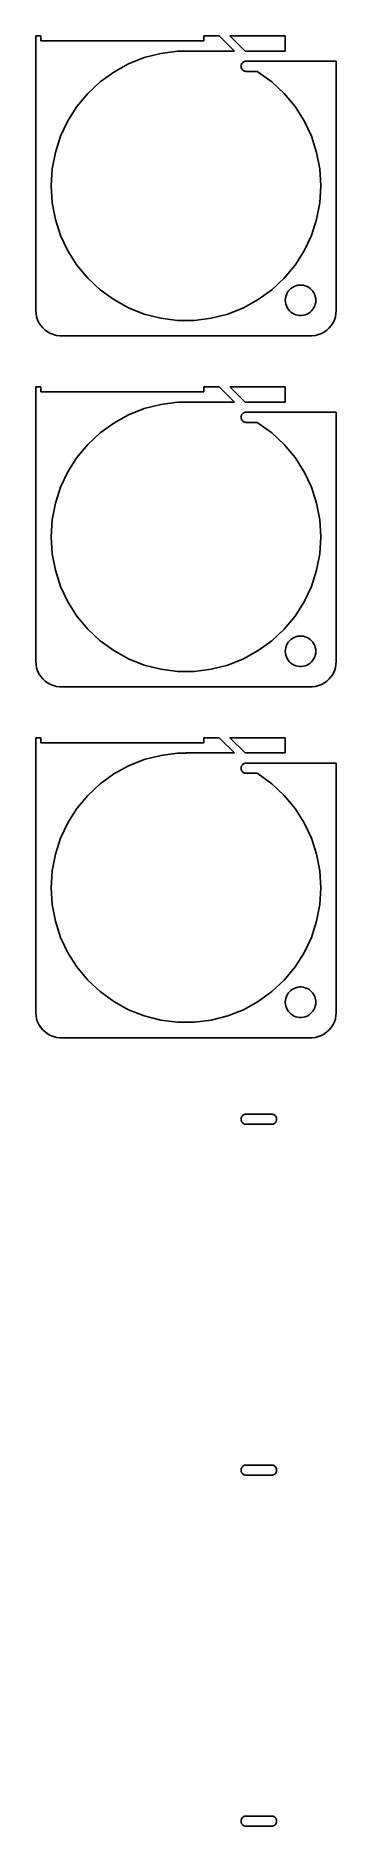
# Model space of a CAD drawing. Header units: metres. Extents: x -30 to 30, y 23 to 374.
import ezdxf

# ---------------------------------------------------------------- set-up
doc = ezdxf.new("R2010")
doc.units = ezdxf.units.M

msp = doc.modelspace()

# ---------------------------------------------------------------- linework, layer by layer
for p, q in [((-28.5, 374.5), (-29.5, 374.5)), ((-29.5, 374.5), (-29.5, 320.5)), ((-28.5, 373.5), (-28.5, 374.5)), ((3.5, 373.5), (-28.5, 373.5)), ((6.50986, 374.49), (3.5, 374.49)), ((3.5, 374.49), (3.5, 373.5)), ((9.49998, 371.5), (6.50986, 374.49)), ((19.5, 374.49), (8.63118, 374.49)), ((8.63118, 374.49), (11.6213, 371.5)), ((19.5, 371.5), (19.5, 374.49)), ((-11.2831, 368.978), (-8.18895, 370.203)), ((-8.18895, 370.203), (-4.96559, 371.031)), ((-4.96559, 371.031), (-1.66394, 371.448)), ((-1.66394, 371.448), (0, 371.448)), ((0, 371.448), (0, 371.5)), ((0, 371.5), (9.49998, 371.5)), ((11.6213, 371.5), (19.5, 371.5)), ((-16.8917, 365.419), (-14.1994, 367.375)), ((-14.1994, 367.375), (-11.2831, 368.978)), ((10.8189, 368.625), (10.811, 368.5)), ((10.811, 368.5), (10.8189, 368.375)), ((10.8424, 368.749), (10.8189, 368.625)), ((10.8189, 368.375), (10.8424, 368.251)), ((10.8812, 368.868), (10.8424, 368.749)), ((10.8424, 368.251), (10.8812, 368.132)), ((10.9347, 368.982), (10.8812, 368.868)), ((10.8812, 368.132), (10.9347, 368.018)), ((11.002, 369.088), (10.9347, 368.982)), ((10.9347, 368.018), (11.002, 367.912)), ((11.082, 369.185), (11.002, 369.088)), ((11.002, 367.912), (11.082, 367.815)), ((11.1736, 369.271), (11.082, 369.185)), ((11.082, 367.815), (11.1736, 367.729)), ((11.2752, 369.344), (11.1736, 369.271)), ((11.1736, 367.729), (11.2752, 367.656)), ((11.3852, 369.405), (11.2752, 369.344)), ((11.2752, 367.656), (11.3852, 367.595)), ((11.502, 369.451), (11.3852, 369.405)), ((11.3852, 367.595), (11.502, 367.549)), ((11.6236, 369.482), (11.502, 369.451)), ((11.502, 367.549), (11.6236, 367.518)), ((11.7482, 369.498), (11.6236, 369.482)), ((11.6236, 367.518), (11.7482, 367.502)), ((12.561, 369.498), (11.7482, 369.498)), ((11.7482, 367.502), (13.9679, 367.502)), ((29.5, 369.5), (12.561, 369.5)), ((12.561, 369.5), (12.561, 369.498)), ((13.9679, 367.502), (14.1994, 367.375)), ((14.1994, 367.375), (16.8917, 365.419)), ((29.5, 320.5), (29.5, 369.5)), ((-21.4389, 360.576), (-19.3177, 363.14)), ((-19.3177, 363.14), (-16.8917, 365.419)), ((16.8917, 365.419), (19.3177, 363.14)), ((19.3177, 363.14), (21.4389, 360.576)), ((-23.2221, 357.766), (-21.4389, 360.576)), ((21.4389, 360.576), (23.2221, 357.766)), ((-24.6391, 354.755), (-23.2221, 357.766)), ((23.2221, 357.766), (24.6391, 354.755)), ((-25.6674, 351.59), (-24.6391, 354.755)), ((24.6391, 354.755), (25.6674, 351.59)), ((-26.291, 348.321), (-25.6674, 351.59)), ((25.6674, 351.59), (26.291, 348.321)), ((-26.5, 345), (-26.291, 348.321)), ((-26.291, 341.679), (-26.5, 345)), ((26.291, 348.321), (26.5, 345)), ((26.5, 345), (26.291, 341.679)), ((-25.6674, 338.41), (-26.291, 341.679)), ((26.291, 341.679), (25.6674, 338.41)), ((-24.6391, 335.245), (-25.6674, 338.41)), ((25.6674, 338.41), (24.6391, 335.245)), ((-23.2221, 332.234), (-24.6391, 335.245)), ((24.6391, 335.245), (23.2221, 332.234)), ((-21.4389, 329.424), (-23.2221, 332.234)), ((23.2221, 332.234), (21.4389, 329.424)), ((-19.3177, 326.86), (-21.4389, 329.424)), ((21.4389, 329.424), (19.3177, 326.86)), ((-16.8917, 324.581), (-19.3177, 326.86)), ((-14.1994, 322.625), (-16.8917, 324.581)), ((16.8917, 324.581), (14.1994, 322.625)), ((19.3177, 326.86), (16.8917, 324.581)), ((19.7107, 323.604), (19.8711, 323.945)), ((19.8711, 323.945), (20.0729, 324.263)), ((20.0729, 324.263), (20.3131, 324.554)), ((20.3131, 324.554), (20.5877, 324.812)), ((20.5877, 324.812), (20.8925, 325.033)), ((20.8925, 325.033), (21.2227, 325.214)), ((21.2227, 325.214), (21.5729, 325.353)), ((21.5729, 325.353), (21.9379, 325.447)), ((21.9379, 325.447), (22.3116, 325.494)), ((22.3116, 325.494), (22.6884, 325.494)), ((22.6884, 325.494), (23.0621, 325.447)), ((23.0621, 325.447), (23.427, 325.353)), ((23.427, 325.353), (23.7773, 325.214)), ((23.7773, 325.214), (24.1075, 325.033)), ((24.1075, 325.033), (24.4123, 324.812)), ((24.4123, 324.812), (24.6869, 324.554)), ((24.6869, 324.554), (24.927, 324.263)), ((24.927, 324.263), (25.1289, 323.945)), ((25.1289, 323.945), (25.2893, 323.604)), ((-29.5, 320.5), (-29.4606, 319.873)), ((-11.2831, 321.022), (-14.1994, 322.625)), ((-8.18895, 319.797), (-11.2831, 321.022)), ((11.2831, 321.022), (8.18895, 319.797)), ((14.1994, 322.625), (11.2831, 321.022)), ((19.5, 322.5), (19.5237, 322.876)), ((19.5237, 322.124), (19.5, 322.5)), ((19.5237, 322.876), (19.5942, 323.246)), ((19.5942, 321.754), (19.5237, 322.124)), ((19.5942, 323.246), (19.7107, 323.604)), ((19.7107, 321.396), (19.5942, 321.754)), ((19.8711, 321.055), (19.7107, 321.396)), ((20.0729, 320.737), (19.8711, 321.055)), ((20.3131, 320.446), (20.0729, 320.737)), ((20.5877, 320.188), (20.3131, 320.446)), ((24.6869, 320.446), (24.4123, 320.188)), ((24.927, 320.737), (24.6869, 320.446)), ((25.1289, 321.055), (24.927, 320.737)), ((25.2893, 321.396), (25.1289, 321.055)), ((25.2893, 323.604), (25.4057, 323.246)), ((25.4057, 321.754), (25.2893, 321.396)), ((25.4057, 323.246), (25.4763, 322.876)), ((25.4763, 322.124), (25.4057, 321.754)), ((25.4763, 322.876), (25.5, 322.5)), ((25.5, 322.5), (25.4763, 322.124)), ((29.4606, 319.873), (29.5, 320.5)), ((-29.4606, 319.873), (-29.3429, 319.257)), ((-29.3429, 319.257), (-29.1489, 318.659)), ((-29.1489, 318.659), (-28.8815, 318.091)), ((-28.8815, 318.091), (-28.5451, 317.561)), ((-28.5451, 317.561), (-28.1448, 317.077)), ((-28.1448, 317.077), (-27.6871, 316.647)), ((-4.96559, 318.969), (-8.18895, 319.797)), ((-1.66394, 318.552), (-4.96559, 318.969)), ((1.66394, 318.552), (-1.66394, 318.552)), ((4.96559, 318.969), (1.66394, 318.552)), ((8.18895, 319.797), (4.96559, 318.969)), ((20.8925, 319.967), (20.5877, 320.188)), ((21.2227, 319.786), (20.8925, 319.967)), ((21.5729, 319.647), (21.2227, 319.786)), ((21.9379, 319.553), (21.5729, 319.647)), ((22.3116, 319.506), (21.9379, 319.553)), ((22.6884, 319.506), (22.3116, 319.506)), ((23.0621, 319.553), (22.6884, 319.506)), ((23.427, 319.647), (23.0621, 319.553)), ((23.7773, 319.786), (23.427, 319.647)), ((24.1075, 319.967), (23.7773, 319.786)), ((24.4123, 320.188), (24.1075, 319.967)), ((27.6871, 316.647), (28.1448, 317.077)), ((28.1448, 317.077), (28.5451, 317.561)), ((28.5451, 317.561), (28.8815, 318.091)), ((28.8815, 318.091), (29.1489, 318.659)), ((29.1489, 318.659), (29.3429, 319.257)), ((29.3429, 319.257), (29.4606, 319.873)), ((-27.6871, 316.647), (-27.1791, 316.278)), ((-27.1791, 316.278), (-26.6289, 315.976)), ((-26.6289, 315.976), (-26.0451, 315.745)), ((-26.0451, 315.745), (-25.4369, 315.589)), ((-25.4369, 315.589), (-24.8139, 315.51)), ((-24.8139, 315.51), (24.8139, 315.51)), ((24.8139, 315.51), (25.4369, 315.589)), ((25.4369, 315.589), (26.0451, 315.745)), ((26.0451, 315.745), (26.6289, 315.976)), ((26.6289, 315.976), (27.1791, 316.278)), ((27.1791, 316.278), (27.6871, 316.647)), ((-28.5, 305.5), (-29.5, 305.5)), ((-29.5, 305.5), (-29.5, 251.5)), ((-28.5, 304.5), (-28.5, 305.5)), ((3.5, 304.5), (-28.5, 304.5)), ((6.50986, 305.49), (3.5, 305.49)), ((3.5, 305.49), (3.5, 304.5)), ((9.49998, 302.5), (6.50986, 305.49)), ((19.5, 305.49), (8.63118, 305.49)), ((8.63118, 305.49), (11.6213, 302.5)), ((19.5, 302.5), (19.5, 305.49)), ((-14.1994, 298.375), (-11.2831, 299.978)), ((-11.2831, 299.978), (-8.18895, 301.203)), ((-8.18895, 301.203), (-4.96559, 302.031)), ((-4.96559, 302.031), (-1.66394, 302.448)), ((-1.66394, 302.448), (0, 302.448)), ((0, 302.448), (0, 302.5)), ((0, 302.5), (9.49998, 302.5)), ((10.8189, 299.625), (10.811, 299.5)), ((10.811, 299.5), (10.8189, 299.375)), ((10.8424, 299.749), (10.8189, 299.625)), ((10.8189, 299.375), (10.8424, 299.251)), ((10.8812, 299.868), (10.8424, 299.749)), ((10.8424, 299.251), (10.8812, 299.132)), ((10.9347, 299.982), (10.8812, 299.868)), ((11.002, 300.088), (10.9347, 299.982)), ((11.082, 300.185), (11.002, 300.088)), ((11.1736, 300.271), (11.082, 300.185)), ((11.2752, 300.344), (11.1736, 300.271)), ((11.3852, 300.405), (11.2752, 300.344)), ((11.502, 300.451), (11.3852, 300.405)), ((11.6236, 300.482), (11.502, 300.451)), ((11.6213, 302.5), (19.5, 302.5)), ((11.7482, 300.498), (11.6236, 300.482)), ((12.561, 300.498), (11.7482, 300.498)), ((29.5, 300.5), (12.561, 300.5)), ((12.561, 300.5), (12.561, 300.498)), ((29.5, 251.5), (29.5, 300.5)), ((-19.3177, 294.14), (-16.8917, 296.419)), ((-16.8917, 296.419), (-14.1994, 298.375)), ((10.8812, 299.132), (10.9347, 299.018)), ((10.9347, 299.018), (11.002, 298.912)), ((11.002, 298.912), (11.082, 298.815)), ((11.082, 298.815), (11.1736, 298.729)), ((11.1736, 298.729), (11.2752, 298.656)), ((11.2752, 298.656), (11.3852, 298.595)), ((11.3852, 298.595), (11.502, 298.549)), ((11.502, 298.549), (11.6236, 298.518)), ((11.6236, 298.518), (11.7482, 298.502)), ((11.7482, 298.502), (13.9679, 298.502)), ((13.9679, 298.502), (14.1994, 298.375)), ((14.1994, 298.375), (16.8917, 296.419)), ((16.8917, 296.419), (19.3177, 294.14)), ((-21.4389, 291.576), (-19.3177, 294.14)), ((19.3177, 294.14), (21.4389, 291.576)), ((-24.6391, 285.755), (-23.2221, 288.766)), ((-23.2221, 288.766), (-21.4389, 291.576)), ((21.4389, 291.576), (23.2221, 288.766)), ((23.2221, 288.766), (24.6391, 285.755)), ((-25.6674, 282.59), (-24.6391, 285.755)), ((24.6391, 285.755), (25.6674, 282.59)), ((-26.291, 279.321), (-25.6674, 282.59)), ((25.6674, 282.59), (26.291, 279.321)), ((-26.5, 276), (-26.291, 279.321)), ((26.291, 279.321), (26.5, 276)), ((-26.291, 272.679), (-26.5, 276)), ((26.5, 276), (26.291, 272.679)), ((-25.6674, 269.41), (-26.291, 272.679)), ((26.291, 272.679), (25.6674, 269.41)), ((-24.6391, 266.245), (-25.6674, 269.41)), ((25.6674, 269.41), (24.6391, 266.245)), ((-23.2221, 263.234), (-24.6391, 266.245)), ((24.6391, 266.245), (23.2221, 263.234)), ((-21.4389, 260.424), (-23.2221, 263.234)), ((23.2221, 263.234), (21.4389, 260.424)), ((-19.3177, 257.86), (-21.4389, 260.424)), ((-16.8917, 255.581), (-19.3177, 257.86)), ((19.3177, 257.86), (16.8917, 255.581)), ((21.4389, 260.424), (19.3177, 257.86)), ((-14.1994, 253.625), (-16.8917, 255.581)), ((-11.2831, 252.022), (-14.1994, 253.625)), ((14.1994, 253.625), (11.2831, 252.022)), ((16.8917, 255.581), (14.1994, 253.625)), ((19.5, 253.5), (19.5237, 253.876)), ((19.5237, 253.124), (19.5, 253.5)), ((19.5237, 253.876), (19.5942, 254.246)), ((19.5942, 254.246), (19.7107, 254.604)), ((19.7107, 254.604), (19.8711, 254.945)), ((19.8711, 254.945), (20.0729, 255.263)), ((20.0729, 255.263), (20.3131, 255.554)), ((20.3131, 255.554), (20.5877, 255.812)), ((20.5877, 255.812), (20.8925, 256.033)), ((20.8925, 256.033), (21.2227, 256.214)), ((21.2227, 256.214), (21.5729, 256.353)), ((21.5729, 256.353), (21.9379, 256.447)), ((21.9379, 256.447), (22.3116, 256.494)), ((22.3116, 256.494), (22.6884, 256.494)), ((22.6884, 256.494), (23.0621, 256.447)), ((23.0621, 256.447), (23.427, 256.353)), ((23.427, 256.353), (23.7773, 256.214)), ((23.7773, 256.214), (24.1075, 256.033)), ((24.1075, 256.033), (24.4123, 255.812)), ((24.4123, 255.812), (24.6869, 255.554)), ((24.6869, 255.554), (24.927, 255.263)), ((24.927, 255.263), (25.1289, 254.945)), ((25.1289, 254.945), (25.2893, 254.604)), ((25.2893, 254.604), (25.4057, 254.246)), ((25.4057, 254.246), (25.4763, 253.876)), ((25.4763, 253.876), (25.5, 253.5)), ((25.5, 253.5), (25.4763, 253.124)), ((-29.5, 251.5), (-29.4606, 250.873)), ((-29.4606, 250.873), (-29.3429, 250.257)), ((-29.3429, 250.257), (-29.1489, 249.659)), ((-8.18895, 250.797), (-11.2831, 252.022)), ((-4.96559, 249.969), (-8.18895, 250.797)), ((-1.66394, 249.552), (-4.96559, 249.969)), ((4.96559, 249.969), (1.66394, 249.552)), ((8.18895, 250.797), (4.96559, 249.969)), ((11.2831, 252.022), (8.18895, 250.797)), ((19.5942, 252.754), (19.5237, 253.124)), ((19.7107, 252.396), (19.5942, 252.754)), ((19.8711, 252.055), (19.7107, 252.396)), ((20.0729, 251.737), (19.8711, 252.055)), ((20.3131, 251.446), (20.0729, 251.737)), ((20.5877, 251.188), (20.3131, 251.446)), ((20.8925, 250.967), (20.5877, 251.188)), ((21.2227, 250.786), (20.8925, 250.967)), ((21.5729, 250.647), (21.2227, 250.786)), ((21.9379, 250.553), (21.5729, 250.647)), ((22.3116, 250.506), (21.9379, 250.553)), ((22.6884, 250.506), (22.3116, 250.506)), ((23.0621, 250.553), (22.6884, 250.506)), ((23.427, 250.647), (23.0621, 250.553)), ((23.7773, 250.786), (23.427, 250.647)), ((24.1075, 250.967), (23.7773, 250.786)), ((24.4123, 251.188), (24.1075, 250.967)), ((24.6869, 251.446), (24.4123, 251.188)), ((24.927, 251.737), (24.6869, 251.446)), ((25.1289, 252.055), (24.927, 251.737)), ((25.2893, 252.396), (25.1289, 252.055)), ((25.4057, 252.754), (25.2893, 252.396)), ((25.4763, 253.124), (25.4057, 252.754)), ((29.1489, 249.659), (29.3429, 250.257)), ((29.3429, 250.257), (29.4606, 250.873)), ((29.4606, 250.873), (29.5, 251.5)), ((-29.1489, 249.659), (-28.8815, 249.091)), ((-28.8815, 249.091), (-28.5451, 248.561)), ((-28.5451, 248.561), (-28.1448, 248.077)), ((-28.1448, 248.077), (-27.6871, 247.647)), ((-27.6871, 247.647), (-27.1791, 247.278)), ((-27.1791, 247.278), (-26.6289, 246.976)), ((-26.6289, 246.976), (-26.0451, 246.745)), ((-26.0451, 246.745), (-25.4369, 246.589)), ((-25.4369, 246.589), (-24.8139, 246.51)), ((-24.8139, 246.51), (24.8139, 246.51)), ((1.66394, 249.552), (-1.66394, 249.552)), ((24.8139, 246.51), (25.4369, 246.589)), ((25.4369, 246.589), (26.0451, 246.745)), ((26.0451, 246.745), (26.6289, 246.976)), ((26.6289, 246.976), (27.1791, 247.278)), ((27.1791, 247.278), (27.6871, 247.647)), ((27.6871, 247.647), (28.1448, 248.077)), ((28.1448, 248.077), (28.5451, 248.561)), ((28.5451, 248.561), (28.8815, 249.091)), ((28.8815, 249.091), (29.1489, 249.659)), ((-28.5, 236.5), (-29.5, 236.5)), ((-29.5, 236.5), (-29.5, 182.5)), ((-28.5, 235.5), (-28.5, 236.5)), ((6.50986, 236.49), (3.5, 236.49)), ((3.5, 236.49), (3.5, 235.5)), ((9.49998, 233.5), (6.50986, 236.49)), ((19.5, 236.49), (8.63118, 236.49)), ((8.63118, 236.49), (11.6213, 233.5)), ((19.5, 233.5), (19.5, 236.49)), ((3.5, 235.5), (-28.5, 235.5)), ((-8.18895, 232.203), (-4.96559, 233.031)), ((-4.96559, 233.031), (-1.66394, 233.448)), ((-1.66394, 233.448), (0, 233.448)), ((0, 233.448), (0, 233.5)), ((0, 233.5), (9.49998, 233.5)), ((11.6213, 233.5), (19.5, 233.5)), ((-16.8917, 227.419), (-14.1994, 229.375)), ((-14.1994, 229.375), (-11.2831, 230.978)), ((-11.2831, 230.978), (-8.18895, 232.203)), ((10.8189, 230.625), (10.811, 230.5)), ((10.811, 230.5), (10.8189, 230.375)), ((10.8424, 230.749), (10.8189, 230.625)), ((10.8189, 230.375), (10.8424, 230.251)), ((10.8812, 230.868), (10.8424, 230.749)), ((10.8424, 230.251), (10.8812, 230.132)), ((10.9347, 230.982), (10.8812, 230.868)), ((10.8812, 230.132), (10.9347, 230.018)), ((11.002, 231.088), (10.9347, 230.982)), ((10.9347, 230.018), (11.002, 229.912)), ((11.082, 231.185), (11.002, 231.088)), ((11.002, 229.912), (11.082, 229.815)), ((11.1736, 231.271), (11.082, 231.185)), ((11.082, 229.815), (11.1736, 229.729)), ((11.2752, 231.344), (11.1736, 231.271)), ((11.1736, 229.729), (11.2752, 229.656)), ((11.3852, 231.405), (11.2752, 231.344)), ((11.2752, 229.656), (11.3852, 229.595)), ((11.502, 231.451), (11.3852, 231.405)), ((11.3852, 229.595), (11.502, 229.549)), ((11.6236, 231.482), (11.502, 231.451)), ((11.502, 229.549), (11.6236, 229.518)), ((11.7482, 231.498), (11.6236, 231.482)), ((11.6236, 229.518), (11.7482, 229.502)), ((12.561, 231.498), (11.7482, 231.498)), ((11.7482, 229.502), (13.9679, 229.502)), ((29.5, 231.5), (12.561, 231.5)), ((12.561, 231.5), (12.561, 231.498)), ((13.9679, 229.502), (14.1994, 229.375)), ((14.1994, 229.375), (16.8917, 227.419)), ((29.5, 182.5), (29.5, 231.5)), ((-19.3177, 225.14), (-16.8917, 227.419)), ((16.8917, 227.419), (19.3177, 225.14)), ((-23.2221, 219.766), (-21.4389, 222.576)), ((-21.4389, 222.576), (-19.3177, 225.14)), ((19.3177, 225.14), (21.4389, 222.576)), ((21.4389, 222.576), (23.2221, 219.766)), ((-24.6391, 216.755), (-23.2221, 219.766)), ((23.2221, 219.766), (24.6391, 216.755)), ((-25.6674, 213.59), (-24.6391, 216.755)), ((24.6391, 216.755), (25.6674, 213.59)), ((-26.291, 210.321), (-25.6674, 213.59)), ((25.6674, 213.59), (26.291, 210.321)), ((-26.5, 207), (-26.291, 210.321)), ((26.291, 210.321), (26.5, 207)), ((-26.291, 203.679), (-26.5, 207)), ((26.5, 207), (26.291, 203.679)), ((-25.6674, 200.41), (-26.291, 203.679)), ((26.291, 203.679), (25.6674, 200.41)), ((-24.6391, 197.245), (-25.6674, 200.41)), ((-23.2221, 194.234), (-24.6391, 197.245)), ((24.6391, 197.245), (23.2221, 194.234)), ((25.6674, 200.41), (24.6391, 197.245)), ((-21.4389, 191.424), (-23.2221, 194.234)), ((23.2221, 194.234), (21.4389, 191.424)), ((-19.3177, 188.86), (-21.4389, 191.424)), ((21.4389, 191.424), (19.3177, 188.86)), ((-16.8917, 186.581), (-19.3177, 188.86)), ((-14.1994, 184.625), (-16.8917, 186.581)), ((16.8917, 186.581), (14.1994, 184.625)), ((19.3177, 188.86), (16.8917, 186.581)), ((20.3131, 186.554), (20.5877, 186.812)), ((20.5877, 186.812), (20.8925, 187.033)), ((20.8925, 187.033), (21.2227, 187.214)), ((21.2227, 187.214), (21.5729, 187.353)), ((21.5729, 187.353), (21.9379, 187.447)), ((21.9379, 187.447), (22.3116, 187.494)), ((22.3116, 187.494), (22.6884, 187.494)), ((22.6884, 187.494), (23.0621, 187.447)), ((23.0621, 187.447), (23.427, 187.353)), ((23.427, 187.353), (23.7773, 187.214)), ((23.7773, 187.214), (24.1075, 187.033)), ((24.1075, 187.033), (24.4123, 186.812)), ((24.4123, 186.812), (24.6869, 186.554)), ((-11.2831, 183.022), (-14.1994, 184.625)), ((14.1994, 184.625), (11.2831, 183.022)), ((19.5, 184.5), (19.5237, 184.876)), ((19.5237, 184.124), (19.5, 184.5)), ((19.5237, 184.876), (19.5942, 185.246)), ((19.5942, 183.754), (19.5237, 184.124)), ((19.5942, 185.246), (19.7107, 185.604)), ((19.7107, 183.396), (19.5942, 183.754)), ((19.7107, 185.604), (19.8711, 185.945)), ((19.8711, 183.055), (19.7107, 183.396)), ((19.8711, 185.945), (20.0729, 186.263)), ((20.0729, 182.737), (19.8711, 183.055)), ((20.0729, 186.263), (20.3131, 186.554)), ((24.6869, 186.554), (24.927, 186.263)), ((24.927, 186.263), (25.1289, 185.945)), ((25.1289, 183.055), (24.927, 182.737)), ((25.1289, 185.945), (25.2893, 185.604)), ((25.2893, 183.396), (25.1289, 183.055)), ((25.2893, 185.604), (25.4057, 185.246)), ((25.4057, 183.754), (25.2893, 183.396)), ((25.4057, 185.246), (25.4763, 184.876)), ((25.4763, 184.124), (25.4057, 183.754)), ((25.4763, 184.876), (25.5, 184.5)), ((25.5, 184.5), (25.4763, 184.124)), ((-29.5, 182.5), (-29.4606, 181.873)), ((-29.4606, 181.873), (-29.3429, 181.257)), ((-29.3429, 181.257), (-29.1489, 180.659)), ((-29.1489, 180.659), (-28.8815, 180.091)), ((-28.8815, 180.091), (-28.5451, 179.561)), ((-28.5451, 179.561), (-28.1448, 179.077)), ((-8.18895, 181.797), (-11.2831, 183.022)), ((-4.96559, 180.969), (-8.18895, 181.797)), ((-1.66394, 180.552), (-4.96559, 180.969)), ((1.66394, 180.552), (-1.66394, 180.552)), ((4.96559, 180.969), (1.66394, 180.552)), ((8.18895, 181.797), (4.96559, 180.969)), ((11.2831, 183.022), (8.18895, 181.797)), ((20.3131, 182.446), (20.0729, 182.737)), ((20.5877, 182.188), (20.3131, 182.446)), ((20.8925, 181.967), (20.5877, 182.188)), ((21.2227, 181.786), (20.8925, 181.967)), ((21.5729, 181.647), (21.2227, 181.786)), ((21.9379, 181.553), (21.5729, 181.647)), ((22.3116, 181.506), (21.9379, 181.553)), ((22.6884, 181.506), (22.3116, 181.506)), ((23.0621, 181.553), (22.6884, 181.506)), ((23.427, 181.647), (23.0621, 181.553)), ((23.7773, 181.786), (23.427, 181.647)), ((24.1075, 181.967), (23.7773, 181.786)), ((24.4123, 182.188), (24.1075, 181.967)), ((24.6869, 182.446), (24.4123, 182.188)), ((24.927, 182.737), (24.6869, 182.446)), ((28.1448, 179.077), (28.5451, 179.561)), ((28.5451, 179.561), (28.8815, 180.091)), ((28.8815, 180.091), (29.1489, 180.659)), ((29.1489, 180.659), (29.3429, 181.257)), ((29.3429, 181.257), (29.4606, 181.873)), ((29.4606, 181.873), (29.5, 182.5)), ((-28.1448, 179.077), (-27.6871, 178.647)), ((-27.6871, 178.647), (-27.1791, 178.278)), ((-27.1791, 178.278), (-26.6289, 177.976)), ((-26.6289, 177.976), (-26.0451, 177.745)), ((-26.0451, 177.745), (-25.4369, 177.589)), ((-25.4369, 177.589), (-24.8139, 177.51)), ((-24.8139, 177.51), (24.8139, 177.51)), ((24.8139, 177.51), (25.4369, 177.589)), ((25.4369, 177.589), (26.0451, 177.745)), ((26.0451, 177.745), (26.6289, 177.976)), ((26.6289, 177.976), (27.1791, 178.278)), ((27.1791, 178.278), (27.6871, 178.647)), ((27.6871, 178.647), (28.1448, 179.077)), ((10.9347, 161.982), (10.8812, 161.868)), ((11.002, 162.088), (10.9347, 161.982)), ((11.082, 162.185), (11.002, 162.088)), ((11.1736, 162.271), (11.082, 162.185)), ((11.2752, 162.344), (11.1736, 162.271)), ((11.3852, 162.405), (11.2752, 162.344)), ((11.502, 162.451), (11.3852, 162.405)), ((11.6236, 162.482), (11.502, 162.451)), ((11.7482, 162.498), (11.6236, 162.482)), ((16.8738, 162.498), (11.7482, 162.498)), ((16.9984, 162.482), (16.8738, 162.498)), ((17.12, 162.451), (16.9984, 162.482)), ((17.2368, 162.405), (17.12, 162.451)), ((17.3468, 162.344), (17.2368, 162.405)), ((17.4484, 162.271), (17.3468, 162.344)), ((17.54, 162.185), (17.4484, 162.271)), ((17.62, 162.088), (17.54, 162.185)), ((17.6873, 161.982), (17.62, 162.088)), ((17.7408, 161.868), (17.6873, 161.982)), ((10.8189, 161.625), (10.811, 161.5)), ((10.811, 161.5), (10.8189, 161.375)), ((10.8424, 161.749), (10.8189, 161.625)), ((10.8189, 161.375), (10.8424, 161.251)), ((10.8812, 161.868), (10.8424, 161.749)), ((10.8424, 161.251), (10.8812, 161.132)), ((10.8812, 161.132), (10.9347, 161.018)), ((10.9347, 161.018), (11.002, 160.912)), ((11.002, 160.912), (11.082, 160.815)), ((11.082, 160.815), (11.1736, 160.729)), ((11.1736, 160.729), (11.2752, 160.656)), ((11.2752, 160.656), (11.3852, 160.595)), ((11.3852, 160.595), (11.502, 160.549)), ((11.502, 160.549), (11.6236, 160.518)), ((11.6236, 160.518), (11.7482, 160.502)), ((11.7482, 160.502), (16.8738, 160.502)), ((16.8738, 160.502), (16.9984, 160.518)), ((16.9984, 160.518), (17.12, 160.549)), ((17.12, 160.549), (17.2368, 160.595)), ((17.2368, 160.595), (17.3468, 160.656)), ((17.3468, 160.656), (17.4484, 160.729)), ((17.4484, 160.729), (17.54, 160.815)), ((17.54, 160.815), (17.62, 160.912)), ((17.62, 160.912), (17.6873, 161.018)), ((17.6873, 161.018), (17.7408, 161.132)), ((17.7796, 161.749), (17.7408, 161.868)), ((17.7408, 161.132), (17.7796, 161.251)), ((17.8031, 161.625), (17.7796, 161.749)), ((17.7796, 161.251), (17.8031, 161.375)), ((17.811, 161.5), (17.8031, 161.625)), ((17.8031, 161.375), (17.811, 161.5)), ((10.8189, 92.6253), (10.811, 92.5)), ((10.811, 92.5), (10.8189, 92.3747)), ((10.8424, 92.7487), (10.8189, 92.6253)), ((10.8189, 92.3747), (10.8424, 92.2513)), ((10.8812, 92.8681), (10.8424, 92.7487)), ((10.8424, 92.2513), (10.8812, 92.1319)), ((10.9347, 92.9818), (10.8812, 92.8681)), ((10.8812, 92.1319), (10.9347, 92.0182)), ((11.002, 93.0878), (10.9347, 92.9818)), ((10.9347, 92.0182), (11.002, 91.9122)), ((11.082, 93.1845), (11.002, 93.0878)), ((11.002, 91.9122), (11.082, 91.8154)), ((11.1736, 93.2705), (11.082, 93.1845)), ((11.082, 91.8154), (11.1736, 91.7295)), ((11.2752, 93.3443), (11.1736, 93.2705)), ((11.1736, 91.7295), (11.2752, 91.6557)), ((11.3852, 93.4048), (11.2752, 93.3443)), ((11.2752, 91.6557), (11.3852, 91.5952)), ((11.502, 93.451), (11.3852, 93.4048)), ((11.3852, 91.5952), (11.502, 91.5489)), ((11.6236, 93.4823), (11.502, 93.451)), ((11.502, 91.5489), (11.6236, 91.5177)), ((11.7482, 93.498), (11.6236, 93.4823)), ((16.8738, 93.498), (11.7482, 93.498)), ((16.9984, 93.4823), (16.8738, 93.498)), ((17.12, 93.451), (16.9984, 93.4823)), ((16.9984, 91.5177), (17.12, 91.5489)), ((17.2368, 93.4048), (17.12, 93.451)), ((17.12, 91.5489), (17.2368, 91.5952)), ((17.3468, 93.3443), (17.2368, 93.4048)), ((17.2368, 91.5952), (17.3468, 91.6557)), ((17.4484, 93.2705), (17.3468, 93.3443)), ((17.3468, 91.6557), (17.4484, 91.7295)), ((17.54, 93.1845), (17.4484, 93.2705)), ((17.4484, 91.7295), (17.54, 91.8154)), ((17.62, 93.0878), (17.54, 93.1845)), ((17.54, 91.8154), (17.62, 91.9122)), ((17.6873, 92.9818), (17.62, 93.0878)), ((17.62, 91.9122), (17.6873, 92.0182)), ((17.7408, 92.8681), (17.6873, 92.9818)), ((17.6873, 92.0182), (17.7408, 92.1319)), ((17.7796, 92.7487), (17.7408, 92.8681)), ((17.7408, 92.1319), (17.7796, 92.2513)), ((17.8031, 92.6253), (17.7796, 92.7487)), ((17.7796, 92.2513), (17.8031, 92.3747)), ((17.811, 92.5), (17.8031, 92.6253)), ((17.8031, 92.3747), (17.811, 92.5)), ((11.6236, 91.5177), (11.7482, 91.502)), ((11.7482, 91.502), (16.8738, 91.502)), ((16.8738, 91.502), (16.9984, 91.5177)), ((10.8189, 23.6253), (10.811, 23.5)), ((10.811, 23.5), (10.8189, 23.3747)), ((10.8424, 23.7487), (10.8189, 23.6253)), ((10.8189, 23.3747), (10.8424, 23.2513)), ((10.8812, 23.8681), (10.8424, 23.7487)), ((10.8424, 23.2513), (10.8812, 23.1319)), ((10.9347, 23.9818), (10.8812, 23.8681)), ((10.8812, 23.1319), (10.9347, 23.0182)), ((11.002, 24.0878), (10.9347, 23.9818)), ((10.9347, 23.0182), (11.002, 22.9122)), ((11.082, 24.1845), (11.002, 24.0878)), ((11.002, 22.9122), (11.082, 22.8154)), ((11.1736, 24.2705), (11.082, 24.1845)), ((11.082, 22.8154), (11.1736, 22.7295)), ((11.2752, 24.3443), (11.1736, 24.2705)), ((11.1736, 22.7295), (11.2752, 22.6557)), ((11.3852, 24.4048), (11.2752, 24.3443)), ((11.2752, 22.6557), (11.3852, 22.5952)), ((11.502, 24.451), (11.3852, 24.4048)), ((11.3852, 22.5952), (11.502, 22.5489)), ((11.6236, 24.4823), (11.502, 24.451)), ((11.502, 22.5489), (11.6236, 22.5177)), ((11.7482, 24.498), (11.6236, 24.4823)), ((11.6236, 22.5177), (11.7482, 22.502)), ((16.8738, 24.498), (11.7482, 24.498)), ((11.7482, 22.502), (16.8738, 22.502)), ((16.9984, 24.4823), (16.8738, 24.498)), ((16.8738, 22.502), (16.9984, 22.5177)), ((17.12, 24.451), (16.9984, 24.4823)), ((16.9984, 22.5177), (17.12, 22.5489)), ((17.2368, 24.4048), (17.12, 24.451)), ((17.12, 22.5489), (17.2368, 22.5952)), ((17.3468, 24.3443), (17.2368, 24.4048)), ((17.2368, 22.5952), (17.3468, 22.6557)), ((17.4484, 24.2705), (17.3468, 24.3443)), ((17.3468, 22.6557), (17.4484, 22.7295)), ((17.54, 24.1845), (17.4484, 24.2705)), ((17.4484, 22.7295), (17.54, 22.8154)), ((17.62, 24.0878), (17.54, 24.1845)), ((17.54, 22.8154), (17.62, 22.9122)), ((17.6873, 23.9818), (17.62, 24.0878)), ((17.62, 22.9122), (17.6873, 23.0182)), ((17.7408, 23.8681), (17.6873, 23.9818)), ((17.6873, 23.0182), (17.7408, 23.1319)), ((17.7796, 23.7487), (17.7408, 23.8681)), ((17.7408, 23.1319), (17.7796, 23.2513)), ((17.8031, 23.6253), (17.7796, 23.7487)), ((17.7796, 23.2513), (17.8031, 23.3747)), ((17.811, 23.5), (17.8031, 23.6253)), ((17.8031, 23.3747), (17.811, 23.5))]:
    msp.add_line(p, q)

doc.saveas('drawing.dxf')
